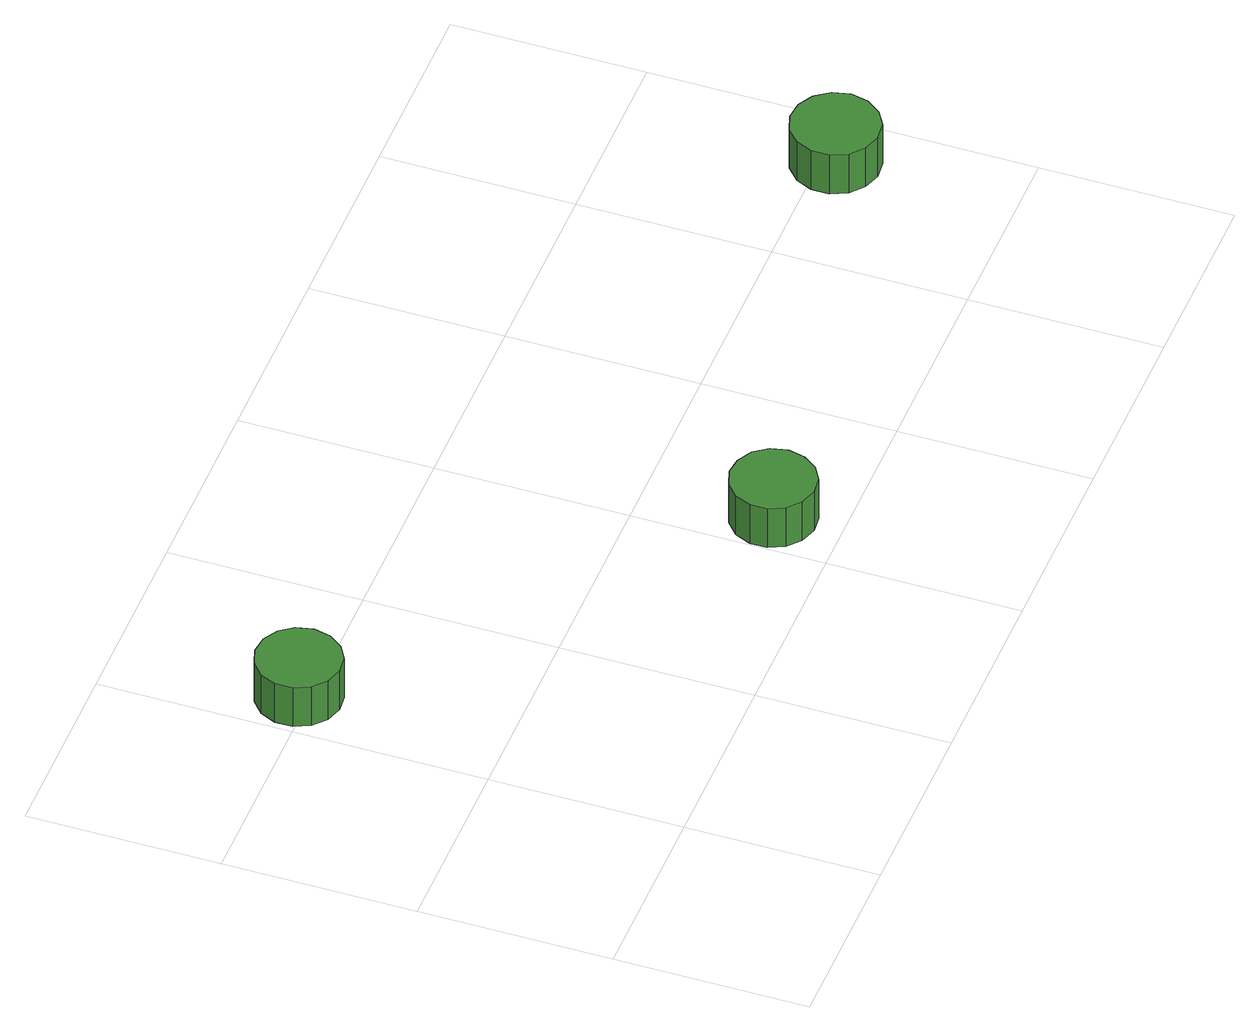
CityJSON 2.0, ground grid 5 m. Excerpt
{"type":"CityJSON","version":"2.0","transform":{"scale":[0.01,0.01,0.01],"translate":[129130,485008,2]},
"CityObjects":{
"tree1":{"type":"SolitaryVegetationObject","attributes":{"function":"something"},"geometry":[{"type":"MultiSurface","lod":"1","boundaries":[[[0,1,2,3,4,5,6,7,8,9,10,11,12,13,14]],[[15,16,17,18,19,20,21,22,23,24,25,26,27,28,29]],[[0,29,28,1]],[[1,28,27,2]],[[2,27,26,3]],[[3,26,25,4]],[[4,25,24,5]],[[5,24,23,6]],[[6,23,22,7]],[[7,22,21,8]],[[8,21,20,9]],[[9,20,19,10]],[[10,19,18,11]],[[11,18,17,12]],[[12,17,16,13]],[[13,16,15,14]],[[14,15,29,0]]]}]},
"tree2":{"type":"SolitaryVegetationObject","attributes":{"function":"something"},"geometry":[{"type":"MultiSurface","lod":"1","boundaries":[[[30,31,32,33,34,35,36,37,38,39,40,41,42,43,44]],[[45,46,47,48,49,50,51,52,53,54,55,56,57,58,59]],[[30,59,58,31]],[[31,58,57,32]],[[32,57,56,33]],[[33,56,55,34]],[[34,55,54,35]],[[35,54,53,36]],[[36,53,52,37]],[[37,52,51,38]],[[38,51,50,39]],[[39,50,49,40]],[[40,49,48,41]],[[41,48,47,42]],[[42,47,46,43]],[[43,46,45,44]],[[44,45,59,30]]]}]},
"tree3":{"type":"SolitaryVegetationObject","attributes":{"function":"something"},"geometry":[{"type":"MultiSurface","lod":"1","boundaries":[[[60,61,62,63,64,65,66,67,68,69,70,71,72,73,74]],[[75,76,77,78,79,80,81,82,83,84,85,86,87,88,89]],[[60,89,88,61]],[[61,88,87,62]],[[62,87,86,63]],[[63,86,85,64]],[[64,85,84,65]],[[65,84,83,66]],[[66,83,82,67]],[[67,82,81,68]],[[68,81,80,69]],[[69,80,79,70]],[[70,79,78,71]],[[71,78,77,72]],[[72,77,76,73]],[[73,76,75,74]],[[74,75,89,60]]]}]}
},
"vertices":[
[235,1029,184],[225,1073,184],[199,1109,184],[160,1132,184],[115,1137,184],[72,1123,184],[38,1092,184],[20,1051,184],[20,1006,184],[38,965,184],[72,934,184],[115,920,184],[160,925,184],[199,948,184],[225,984,184],[225,984,59],[199,948,59],[160,925,59],[115,920,59],[72,934,59],[38,965,59],[20,1006,59],[20,1051,59],[38,1092,59],[72,1123,59],[115,1137,59],[160,1132,59],[199,1109,59],[225,1073,59],[235,1029,59],
[1198,167,207],[1188,211,207],[1162,248,207],[1122,270,207],[1078,275,207],[1035,261,207],[1001,231,207],[983,189,207],[983,144,207],[1001,103,207],[1035,73,207],[1078,59,207],[1122,63,207],[1162,86,207],[1188,123,207],[1188,123,82],[1162,86,82],[1122,63,82],[1078,59,82],[1035,73,82],[1001,103,82],[983,144,82],[983,189,82],[1001,231,82],[1035,261,82],[1078,275,82],[1122,270,82],[1162,248,82],[1188,211,82],[1198,167,82],
[2423,450,226],[2413,496,226],[2385,534,226],[2345,557,226],[2298,562,226],[2254,547,226],[2219,516,226],[2200,473,226],[2200,426,226],[2219,383,226],[2254,352,226],[2298,337,226],[2345,342,226],[2385,366,226],[2413,404,226],[2413,404,101],[2385,366,101],[2345,342,101],[2298,337,101],[2254,352,101],[2219,383,101],[2200,426,101],[2200,473,101],[2219,516,101],[2254,547,101],[2298,562,101],[2345,557,101],[2385,534,101],[2413,496,101],[2423,450,101]
]}
